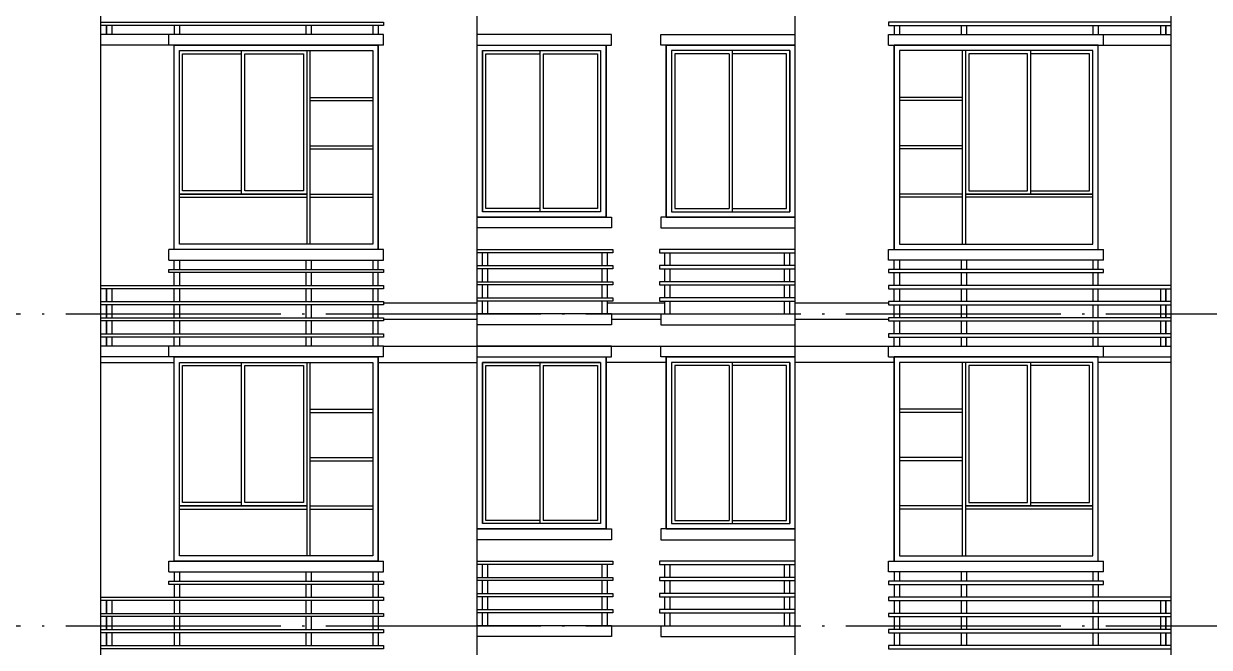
# Model space of a CAD drawing. Extents: x -726032 to 135930, y -151624 to 587044.
# Drawn here: x -499952 to -488919, y 315528 to 321328 of the extents above; entities that cross this region are included whole.
import ezdxf

# ---------------------------------------------------------------- set-up
doc = ezdxf.new("R2010")
doc.units = 0
doc.header["$LTSCALE"] = 1000
doc.header["$MEASUREMENT"] = 0
doc.linetypes.add('DOTE', pattern=[2.42, 2, -0.2, 0.02, -0.2])
doc.layers.get('0').update_dxf_attribs({"linetype": 'CONTINUOUS'})
for name, color, linetype in [('DOTE', 8, 'DOTE'), ('WINDOW', 155, 'CONTINUOUS'), ('栏杆', 126, 'CONTINUOUS'), ('装饰线', 252, 'CONTINUOUS')]:
    doc.layers.add(name, color=color, linetype=linetype)

msp = doc.modelspace()

# ---------------------------------------------------------------- linework, layer by layer
for p, q in [((-499232.9, 305078.3), (-499232.9, 334728.3)), ((-489272.9, 305078.3), (-489272.9, 334728.3)), ((-495732.9, 294978.3), (-495732.9, 328328.3)), ((-492772.9, 294978.3), (-492772.9, 328328.3)), ((-496602.9, 321228.3), (-499232.9, 321228.3)), ((-498602.9, 321128.3), (-498602.9, 321228.3)), ((-496602.9, 321128.3), (-496602.9, 321228.3)), ((-491902.9, 321228.3), (-489272.9, 321228.3)), ((-491902.9, 321128.3), (-491902.9, 321228.3)), ((-489902.9, 321128.3), (-489902.9, 321228.3)), ((-496602.9, 321128.3), (-499232.9, 321128.3)), ((-495732.9, 321128.3), (-494532.9, 321128.3)), ((-493972.9, 321128.3), (-492772.9, 321128.3)), ((-491902.9, 321128.3), (-489272.9, 321128.3)), ((-494532.9, 319528.3), (-495732.9, 319528.3)), ((-493972.9, 319528.3), (-492772.9, 319528.3)), ((-498602.9, 319128.3), (-498602.9, 319228.3)), ((-496602.9, 319228.3), (-498602.9, 319228.3)), ((-496602.9, 319128.3), (-496602.9, 319228.3)), ((-491902.9, 319228.3), (-489902.9, 319228.3)), ((-491902.9, 319128.3), (-491902.9, 319228.3)), ((-489902.9, 319128.3), (-489902.9, 319228.3)), ((-498602.9, 319128.3), (-496602.9, 319128.3)), ((-489902.9, 319128.3), (-491902.9, 319128.3)), ((-494482.9, 318628.3), (-495732.9, 318628.3)), ((-494482.9, 318528.3), (-495732.9, 318528.3)), ((-494482.9, 318628.3), (-494482.9, 318528.3)), ((-494022.9, 318628.3), (-494022.9, 318528.3)), ((-494022.9, 318628.3), (-492772.9, 318628.3)), ((-494022.9, 318528.3), (-492772.9, 318528.3)), ((-496602.9, 318328.3), (-499232.9, 318328.3)), ((-498602.9, 318228.3), (-498602.9, 318328.3)), ((-496602.9, 318228.3), (-496602.9, 318328.3)), ((-491902.9, 318328.3), (-489272.9, 318328.3)), ((-491902.9, 318228.3), (-491902.9, 318328.3)), ((-489902.9, 318228.3), (-489902.9, 318328.3)), ((-496602.9, 318228.3), (-499232.9, 318228.3)), ((-495732.9, 318228.3), (-494532.9, 318228.3)), ((-493972.9, 318228.3), (-492772.9, 318228.3)), ((-491902.9, 318228.3), (-489272.9, 318228.3)), ((-498602.9, 316228.3), (-498602.9, 316328.3)), ((-498602.9, 316328.3), (-496602.9, 316328.3)), ((-496602.9, 316228.3), (-496602.9, 316328.3)), ((-491902.9, 316328.3), (-489902.9, 316328.3)), ((-491902.9, 316228.3), (-491902.9, 316328.3)), ((-489902.9, 316228.3), (-489902.9, 316328.3)), ((-498602.9, 316228.3), (-496602.9, 316228.3)), ((-489902.9, 316228.3), (-491902.9, 316228.3)), ((-494482.9, 315728.3), (-495732.9, 315728.3)), ((-494482.9, 315728.3), (-494482.9, 315628.3)), ((-494022.9, 315728.3), (-494022.9, 315628.3)), ((-494022.9, 315728.3), (-492772.9, 315728.3)), ((-494482.9, 315628.3), (-495732.9, 315628.3)), ((-494022.9, 315628.3), (-492772.9, 315628.3))]:
    msp.add_line(p, q)
at = {"color": 253}
for p, q in [((-494582.9, 318178.3), (-495682.9, 318178.3)), ((-493972.9, 318178.3), (-494532.9, 318178.3)), ((-492822.9, 318178.3), (-493922.9, 318178.3))]:
    msp.add_line(p, q, dxfattribs=at)
for points in [[(-495732.9, 321128.3), (-494482.9, 321128.3), (-494482.9, 321228.3), (-495732.9, 321228.3)], [(-492772.9, 321128.3), (-494022.9, 321128.3), (-494022.9, 321228.3), (-492772.9, 321228.3)], [(-495732.9, 319528.3), (-494482.9, 319528.3), (-494482.9, 319428.3), (-495732.9, 319428.3)], [(-492772.9, 319528.3), (-494022.9, 319528.3), (-494022.9, 319428.3), (-492772.9, 319428.3)], [(-495732.9, 318228.3), (-494482.9, 318228.3), (-494482.9, 318328.3), (-495732.9, 318328.3)], [(-492772.9, 318228.3), (-494022.9, 318228.3), (-494022.9, 318328.3), (-492772.9, 318328.3)], [(-495732.9, 316628.3), (-494482.9, 316628.3), (-494482.9, 316528.3), (-495732.9, 316528.3)], [(-492772.9, 316628.3), (-494022.9, 316628.3), (-494022.9, 316528.3), (-492772.9, 316528.3)]]:
    msp.add_lwpolyline(points)
at = {"layer": 'DOTE'}
for p, q in [((-516500.5, 318628.3), (-454540.3, 318628.3)), ((-516500.5, 315728.3), (-454540.3, 315728.3))]:
    msp.add_line(p, q, dxfattribs=at)
at = {"layer": 'WINDOW'}
for p, q in [((-498552.9, 319228.3), (-498552.9, 321128.3)), ((-497925.4, 319743.3), (-497925.4, 321078.3)), ((-497317.9, 321078.3), (-497317.9, 319278.3)), ((-497287.9, 321078.3), (-497287.9, 319278.3)), ((-496652.9, 319228.3), (-496652.9, 321128.3)), ((-495682.9, 321078.3), (-495682.9, 319578.3)), ((-495147.9, 321078.3), (-495147.9, 319578.3)), ((-494582.9, 321078.3), (-494582.9, 319578.3)), ((-494532.9, 319528.3), (-494532.9, 321128.3)), ((-493972.9, 319528.3), (-493972.9, 321128.3)), ((-493922.9, 321078.3), (-493922.9, 319578.3)), ((-493357.9, 321078.3), (-493357.9, 319578.3)), ((-492822.9, 321078.3), (-492822.9, 319578.3)), ((-491852.9, 319228.3), (-491852.9, 321128.3)), ((-491217.9, 321078.3), (-491217.9, 319278.3)), ((-491187.9, 321078.3), (-491187.9, 319278.3)), ((-490580.4, 319743.3), (-490580.4, 321078.3)), ((-489952.9, 319228.3), (-489952.9, 321128.3)), ((-497895.4, 319773.3), (-497895.4, 321048.3)), ((-495117.9, 321048.3), (-495117.9, 319608.3)), ((-493387.9, 321048.3), (-493387.9, 319608.3)), ((-490610.4, 319773.3), (-490610.4, 321048.3)), ((-497287.9, 320643.3), (-496702.9, 320643.3)), ((-491217.9, 320643.3), (-491802.9, 320643.3)), ((-497287.9, 320613.3), (-496702.9, 320613.3)), ((-491217.9, 320613.3), (-491802.9, 320613.3)), ((-497287.9, 320193.3), (-496702.9, 320193.3)), ((-491217.9, 320193.3), (-491802.9, 320193.3)), ((-497287.9, 320163.3), (-496702.9, 320163.3)), ((-491217.9, 320163.3), (-491802.9, 320163.3)), ((-498502.9, 319743.3), (-497317.9, 319743.3)), ((-497287.9, 319743.3), (-496702.9, 319743.3)), ((-491217.9, 319743.3), (-491802.9, 319743.3)), ((-490002.9, 319743.3), (-491187.9, 319743.3)), ((-498502.9, 319713.3), (-497317.9, 319713.3)), ((-497287.9, 319713.3), (-496702.9, 319713.3)), ((-491217.9, 319713.3), (-491802.9, 319713.3)), ((-490002.9, 319713.3), (-491187.9, 319713.3)), ((-498552.9, 316328.3), (-498552.9, 318228.3)), ((-496652.9, 316328.3), (-496652.9, 318228.3)), ((-494532.9, 316628.3), (-494532.9, 318228.3)), ((-493972.9, 316628.3), (-493972.9, 318228.3)), ((-491852.9, 316328.3), (-491852.9, 318228.3)), ((-489952.9, 316328.3), (-489952.9, 318228.3)), ((-497925.4, 316843.3), (-497925.4, 318178.3)), ((-497895.4, 316873.3), (-497895.4, 318148.3)), ((-497317.9, 318178.3), (-497317.9, 316378.3)), ((-497287.9, 318178.3), (-497287.9, 316378.3)), ((-495682.9, 318178.3), (-495682.9, 316678.3)), ((-495147.9, 318178.3), (-495147.9, 316678.3)), ((-495117.9, 318148.3), (-495117.9, 316708.3)), ((-494582.9, 318178.3), (-494582.9, 316678.3)), ((-493922.9, 318178.3), (-493922.9, 316678.3)), ((-493387.9, 318148.3), (-493387.9, 316708.3)), ((-493357.9, 318178.3), (-493357.9, 316678.3)), ((-492822.9, 318178.3), (-492822.9, 316678.3)), ((-491217.9, 318178.3), (-491217.9, 316378.3)), ((-491187.9, 318178.3), (-491187.9, 316378.3)), ((-490610.4, 316873.3), (-490610.4, 318148.3)), ((-490580.4, 316843.3), (-490580.4, 318178.3)), ((-497287.9, 317743.3), (-496702.9, 317743.3)), ((-497287.9, 317713.3), (-496702.9, 317713.3)), ((-491217.9, 317743.3), (-491802.9, 317743.3)), ((-491217.9, 317713.3), (-491802.9, 317713.3)), ((-497287.9, 317293.3), (-496702.9, 317293.3)), ((-497287.9, 317263.3), (-496702.9, 317263.3)), ((-491217.9, 317293.3), (-491802.9, 317293.3)), ((-491217.9, 317263.3), (-491802.9, 317263.3)), ((-498502.9, 316843.3), (-497317.9, 316843.3)), ((-498502.9, 316813.3), (-497317.9, 316813.3)), ((-497287.9, 316843.3), (-496702.9, 316843.3)), ((-497287.9, 316813.3), (-496702.9, 316813.3)), ((-491217.9, 316843.3), (-491802.9, 316843.3)), ((-491217.9, 316813.3), (-491802.9, 316813.3)), ((-490002.9, 316843.3), (-491187.9, 316843.3)), ((-490002.9, 316813.3), (-491187.9, 316813.3))]:
    msp.add_line(p, q, dxfattribs=at)
for points in [[(-498552.9, 321128.3), (-496652.9, 321128.3), (-496652.9, 319228.3), (-498552.9, 319228.3)], [(-498552.9, 321128.3), (-496652.9, 321128.3), (-496652.9, 319228.3), (-498552.9, 319228.3)], [(-498502.9, 321078.3), (-496702.9, 321078.3), (-496702.9, 319278.3), (-498502.9, 319278.3)], [(-498502.9, 321078.3), (-497317.9, 321078.3), (-497317.9, 319743.3), (-498502.9, 319743.3)], [(-495732.9, 321128.3), (-494532.9, 321128.3), (-494532.9, 319528.3), (-495732.9, 319528.3)], [(-495682.9, 321078.3), (-494582.9, 321078.3), (-494582.9, 319578.3), (-495682.9, 319578.3)], [(-492772.9, 321128.3), (-493972.9, 321128.3), (-493972.9, 319528.3), (-492772.9, 319528.3)], [(-492822.9, 321078.3), (-493922.9, 321078.3), (-493922.9, 319578.3), (-492822.9, 319578.3)], [(-489952.9, 321128.3), (-491852.9, 321128.3), (-491852.9, 319228.3), (-489952.9, 319228.3)], [(-489952.9, 321128.3), (-491852.9, 321128.3), (-491852.9, 319228.3), (-489952.9, 319228.3)], [(-490002.9, 321078.3), (-491802.9, 321078.3), (-491802.9, 319278.3), (-490002.9, 319278.3)], [(-490002.9, 321078.3), (-491187.9, 321078.3), (-491187.9, 319743.3), (-490002.9, 319743.3)], [(-498552.9, 318228.3), (-496652.9, 318228.3), (-496652.9, 316328.3), (-498552.9, 316328.3)], [(-498552.9, 318228.3), (-496652.9, 318228.3), (-496652.9, 316328.3), (-498552.9, 316328.3)], [(-495732.9, 318228.3), (-494532.9, 318228.3), (-494532.9, 316628.3), (-495732.9, 316628.3)], [(-492772.9, 318228.3), (-493972.9, 318228.3), (-493972.9, 316628.3), (-492772.9, 316628.3)], [(-489952.9, 318228.3), (-491852.9, 318228.3), (-491852.9, 316328.3), (-489952.9, 316328.3)], [(-489952.9, 318228.3), (-491852.9, 318228.3), (-491852.9, 316328.3), (-489952.9, 316328.3)], [(-498502.9, 318178.3), (-496702.9, 318178.3), (-496702.9, 316378.3), (-498502.9, 316378.3)], [(-498502.9, 318178.3), (-497317.9, 318178.3), (-497317.9, 316843.3), (-498502.9, 316843.3)], [(-495682.9, 318178.3), (-494582.9, 318178.3), (-494582.9, 316678.3), (-495682.9, 316678.3)], [(-492822.9, 318178.3), (-493922.9, 318178.3), (-493922.9, 316678.3), (-492822.9, 316678.3)], [(-490002.9, 318178.3), (-491802.9, 318178.3), (-491802.9, 316378.3), (-490002.9, 316378.3)], [(-490002.9, 318178.3), (-491187.9, 318178.3), (-491187.9, 316843.3), (-490002.9, 316843.3)]]:
    msp.add_lwpolyline(points, close=True, dxfattribs=at)
for points in [[(-497925.4, 319773.3), (-498472.9, 319773.3), (-498472.9, 321048.3), (-497925.4, 321048.3)], [(-497895.4, 321048.3), (-497347.9, 321048.3), (-497347.9, 319773.3), (-497895.4, 319773.3)], [(-495147.9, 319608.3), (-495652.9, 319608.3), (-495652.9, 321048.3), (-495147.9, 321048.3)], [(-495117.9, 321048.3), (-494612.9, 321048.3), (-494612.9, 319608.3), (-495117.9, 319608.3)], [(-493387.9, 321048.3), (-493892.9, 321048.3), (-493892.9, 319608.3), (-493387.9, 319608.3)], [(-493357.9, 319608.3), (-492852.9, 319608.3), (-492852.9, 321048.3), (-493357.9, 321048.3)], [(-490610.4, 321048.3), (-491157.9, 321048.3), (-491157.9, 319773.3), (-490610.4, 319773.3)], [(-490580.4, 319773.3), (-490032.9, 319773.3), (-490032.9, 321048.3), (-490580.4, 321048.3)], [(-497925.4, 316873.3), (-498472.9, 316873.3), (-498472.9, 318148.3), (-497925.4, 318148.3)], [(-497895.4, 318148.3), (-497347.9, 318148.3), (-497347.9, 316873.3), (-497895.4, 316873.3)], [(-495147.9, 316708.3), (-495652.9, 316708.3), (-495652.9, 318148.3), (-495147.9, 318148.3)], [(-495117.9, 318148.3), (-494612.9, 318148.3), (-494612.9, 316708.3), (-495117.9, 316708.3)], [(-493387.9, 318148.3), (-493892.9, 318148.3), (-493892.9, 316708.3), (-493387.9, 316708.3)], [(-493357.9, 316708.3), (-492852.9, 316708.3), (-492852.9, 318148.3), (-493357.9, 318148.3)], [(-490610.4, 318148.3), (-491157.9, 318148.3), (-491157.9, 316873.3), (-490610.4, 316873.3)], [(-490580.4, 316873.3), (-490032.9, 316873.3), (-490032.9, 318148.3), (-490580.4, 318148.3)]]:
    msp.add_lwpolyline(points, dxfattribs=at)
at = {"layer": '栏杆'}
for p, q in [((-499182.9, 321313), (-499182.9, 321228.3)), ((-499182.9, 321228.3), (-499182.9, 321313)), ((-499182.9, 321313), (-499182.9, 321228.3)), ((-499182.9, 321228.3), (-499182.9, 321313)), ((-499132.9, 321313), (-499132.9, 321228.3)), ((-499132.9, 321313), (-499132.9, 321228.3)), ((-498552.9, 321313), (-498552.9, 321228.3)), ((-498502.9, 321313), (-498502.9, 321228.3)), ((-497327.9, 321313), (-497327.9, 321228.3)), ((-497277.9, 321313), (-497277.9, 321228.3)), ((-496702.9, 321313), (-496702.9, 321228.3)), ((-496652.9, 321313), (-496652.9, 321228.3)), ((-491852.9, 321313), (-491852.9, 321228.3)), ((-491802.9, 321313), (-491802.9, 321228.3)), ((-491227.9, 321313), (-491227.9, 321228.3)), ((-491177.9, 321313), (-491177.9, 321228.3)), ((-490002.9, 321313), (-490002.9, 321228.3)), ((-489952.9, 321313), (-489952.9, 321228.3)), ((-489372.9, 321313), (-489372.9, 321228.3)), ((-489372.9, 321313), (-489372.9, 321228.3)), ((-489322.9, 321313), (-489322.9, 321228.3)), ((-489322.9, 321228.3), (-489322.9, 321313)), ((-489322.9, 321313), (-489322.9, 321228.3)), ((-489322.9, 321228.3), (-489322.9, 321313)), ((-495682.9, 319078.3), (-495682.9, 319198.3)), ((-495632.9, 319078.3), (-495632.9, 319198.3)), ((-494570.1, 319078.3), (-494570.1, 319198.3)), ((-494520.1, 319078.3), (-494520.1, 319198.3)), ((-493985.7, 319078.3), (-493985.7, 319198.3)), ((-493935.7, 319078.3), (-493935.7, 319198.3)), ((-492872.9, 319078.3), (-492872.9, 319198.3)), ((-492822.9, 319078.3), (-492822.9, 319198.3)), ((-498552.9, 319043.6), (-498552.9, 319128.3)), ((-498502.9, 319128.3), (-498502.9, 319043.6)), ((-497327.9, 319128.3), (-497327.9, 319043.6)), ((-497277.9, 319128.3), (-497277.9, 319043.6)), ((-496702.9, 319128.3), (-496702.9, 319043.6)), ((-496652.9, 319043.6), (-496652.9, 319128.3)), ((-491852.9, 319043.6), (-491852.9, 319128.3)), ((-491802.9, 319128.3), (-491802.9, 319043.6)), ((-491227.9, 319128.3), (-491227.9, 319043.6)), ((-491177.9, 319128.3), (-491177.9, 319043.6)), ((-490002.9, 319128.3), (-490002.9, 319043.6)), ((-489952.9, 319043.6), (-489952.9, 319128.3)), ((-498552.9, 318893), (-498552.9, 319013)), ((-498502.9, 319013), (-498502.9, 318893)), ((-497327.9, 319013), (-497327.9, 318893)), ((-497277.9, 319013), (-497277.9, 318893)), ((-496702.9, 319013), (-496702.9, 318893)), ((-496652.9, 318893), (-496652.9, 319013)), ((-495682.9, 318928.3), (-495682.9, 319048.3)), ((-495632.9, 318928.3), (-495632.9, 319048.3)), ((-494570.1, 318928.3), (-494570.1, 319048.3)), ((-494520.1, 318928.3), (-494520.1, 319048.3)), ((-493985.7, 318928.3), (-493985.7, 319048.3)), ((-493935.7, 318928.3), (-493935.7, 319048.3)), ((-492872.9, 318928.3), (-492872.9, 319048.3)), ((-492822.9, 318928.3), (-492822.9, 319048.3)), ((-491852.9, 318893), (-491852.9, 319013)), ((-491802.9, 319013), (-491802.9, 318893)), ((-491227.9, 319013), (-491227.9, 318893)), ((-491177.9, 319013), (-491177.9, 318893)), ((-490002.9, 319013), (-490002.9, 318893)), ((-489952.9, 318893), (-489952.9, 319013)), ((-499182.9, 318863), (-499182.9, 318743)), ((-499182.9, 318743), (-499182.9, 318863)), ((-499132.9, 318863), (-499132.9, 318743)), ((-498552.9, 318743), (-498552.9, 318863)), ((-498502.9, 318863), (-498502.9, 318743)), ((-497327.9, 318863), (-497327.9, 318743)), ((-497277.9, 318863), (-497277.9, 318743)), ((-496702.9, 318863), (-496702.9, 318743)), ((-496652.9, 318743), (-496652.9, 318863)), ((-495682.9, 318778.3), (-495682.9, 318898.3)), ((-495632.9, 318778.3), (-495632.9, 318898.3)), ((-494570.1, 318778.3), (-494570.1, 318898.3)), ((-494520.1, 318778.3), (-494520.1, 318898.3)), ((-493985.7, 318778.3), (-493985.7, 318898.3)), ((-493935.7, 318778.3), (-493935.7, 318898.3)), ((-492872.9, 318778.3), (-492872.9, 318898.3)), ((-492822.9, 318778.3), (-492822.9, 318898.3)), ((-491852.9, 318743), (-491852.9, 318863)), ((-491802.9, 318863), (-491802.9, 318743)), ((-491227.9, 318863), (-491227.9, 318743)), ((-491177.9, 318863), (-491177.9, 318743)), ((-490002.9, 318863), (-490002.9, 318743)), ((-489952.9, 318743), (-489952.9, 318863)), ((-489372.9, 318863), (-489372.9, 318743)), ((-489322.9, 318863), (-489322.9, 318743)), ((-489322.9, 318743), (-489322.9, 318863)), ((-495682.9, 318628.3), (-495682.9, 318748.3)), ((-495632.9, 318628.3), (-495632.9, 318748.3)), ((-494570.1, 318628.3), (-494570.1, 318748.3)), ((-494520.1, 318628.3), (-494520.1, 318748.3)), ((-493985.7, 318628.3), (-493985.7, 318748.3)), ((-493935.7, 318628.3), (-493935.7, 318748.3)), ((-492872.9, 318628.3), (-492872.9, 318748.3)), ((-492822.9, 318628.3), (-492822.9, 318748.3)), ((-499182.9, 318713), (-499182.9, 318593)), ((-499182.9, 318593), (-499182.9, 318713)), ((-499132.9, 318713), (-499132.9, 318593)), ((-498552.9, 318593), (-498552.9, 318713)), ((-498502.9, 318713), (-498502.9, 318593)), ((-497327.9, 318713), (-497327.9, 318593)), ((-497277.9, 318713), (-497277.9, 318593)), ((-496702.9, 318713), (-496702.9, 318593)), ((-496652.9, 318593), (-496652.9, 318713)), ((-491852.9, 318593), (-491852.9, 318713)), ((-491802.9, 318713), (-491802.9, 318593)), ((-491227.9, 318713), (-491227.9, 318593)), ((-491177.9, 318713), (-491177.9, 318593)), ((-490002.9, 318713), (-490002.9, 318593)), ((-489952.9, 318593), (-489952.9, 318713)), ((-489372.9, 318713), (-489372.9, 318593)), ((-489322.9, 318713), (-489322.9, 318593)), ((-489322.9, 318593), (-489322.9, 318713)), ((-499182.9, 318563), (-499182.9, 318443)), ((-499182.9, 318443), (-499182.9, 318563)), ((-499132.9, 318563), (-499132.9, 318443)), ((-498552.9, 318443), (-498552.9, 318563)), ((-498502.9, 318563), (-498502.9, 318443)), ((-497327.9, 318563), (-497327.9, 318443)), ((-497277.9, 318563), (-497277.9, 318443)), ((-496702.9, 318563), (-496702.9, 318443)), ((-496652.9, 318443), (-496652.9, 318563)), ((-491852.9, 318443), (-491852.9, 318563)), ((-491802.9, 318563), (-491802.9, 318443)), ((-491227.9, 318563), (-491227.9, 318443)), ((-491177.9, 318563), (-491177.9, 318443)), ((-490002.9, 318563), (-490002.9, 318443)), ((-489952.9, 318443), (-489952.9, 318563)), ((-489372.9, 318563), (-489372.9, 318443)), ((-489322.9, 318563), (-489322.9, 318443)), ((-489322.9, 318443), (-489322.9, 318563)), ((-499182.9, 318413), (-499182.9, 318328.3)), ((-499182.9, 318328.3), (-499182.9, 318413)), ((-499132.9, 318413), (-499132.9, 318328.3)), ((-498552.9, 318328.3), (-498552.9, 318413)), ((-498502.9, 318413), (-498502.9, 318328.3)), ((-497327.9, 318413), (-497327.9, 318328.3)), ((-497277.9, 318413), (-497277.9, 318328.3)), ((-496702.9, 318413), (-496702.9, 318328.3)), ((-496652.9, 318328.3), (-496652.9, 318413)), ((-491852.9, 318328.3), (-491852.9, 318413)), ((-491802.9, 318413), (-491802.9, 318328.3)), ((-491227.9, 318413), (-491227.9, 318328.3)), ((-491177.9, 318413), (-491177.9, 318328.3)), ((-490002.9, 318413), (-490002.9, 318328.3)), ((-489952.9, 318328.3), (-489952.9, 318413)), ((-489372.9, 318413), (-489372.9, 318328.3)), ((-489322.9, 318413), (-489322.9, 318328.3)), ((-489322.9, 318328.3), (-489322.9, 318413)), ((-498552.9, 316228.3), (-498552.9, 316143.6)), ((-498502.9, 316228.3), (-498502.9, 316143.6)), ((-497327.9, 316228.3), (-497327.9, 316143.6)), ((-497277.9, 316228.3), (-497277.9, 316143.6)), ((-496702.9, 316228.3), (-496702.9, 316143.6)), ((-496652.9, 316228.3), (-496652.9, 316143.6)), ((-495682.9, 316178.3), (-495682.9, 316298.3)), ((-495632.9, 316178.3), (-495632.9, 316298.3)), ((-494570.1, 316178.3), (-494570.1, 316298.3)), ((-494520.1, 316178.3), (-494520.1, 316298.3)), ((-493985.7, 316178.3), (-493985.7, 316298.3)), ((-493935.7, 316178.3), (-493935.7, 316298.3)), ((-492872.9, 316178.3), (-492872.9, 316298.3)), ((-492822.9, 316178.3), (-492822.9, 316298.3)), ((-491852.9, 316228.3), (-491852.9, 316143.6)), ((-491802.9, 316228.3), (-491802.9, 316143.6)), ((-491227.9, 316228.3), (-491227.9, 316143.6)), ((-491177.9, 316228.3), (-491177.9, 316143.6)), ((-490002.9, 316228.3), (-490002.9, 316143.6)), ((-489952.9, 316228.3), (-489952.9, 316143.6)), ((-498552.9, 316113), (-498552.9, 315993)), ((-498502.9, 316113), (-498502.9, 315993)), ((-497327.9, 316113), (-497327.9, 315993)), ((-497277.9, 316113), (-497277.9, 315993)), ((-496702.9, 316113), (-496702.9, 315993)), ((-496652.9, 316113), (-496652.9, 315993)), ((-495682.9, 316028.3), (-495682.9, 316148.3)), ((-495632.9, 316028.3), (-495632.9, 316148.3)), ((-494570.1, 316028.3), (-494570.1, 316148.3)), ((-494520.1, 316028.3), (-494520.1, 316148.3)), ((-493985.7, 316028.3), (-493985.7, 316148.3)), ((-493935.7, 316028.3), (-493935.7, 316148.3)), ((-492872.9, 316028.3), (-492872.9, 316148.3)), ((-492822.9, 316028.3), (-492822.9, 316148.3)), ((-491852.9, 316113), (-491852.9, 315993)), ((-491802.9, 316113), (-491802.9, 315993)), ((-491227.9, 316113), (-491227.9, 315993)), ((-491177.9, 316113), (-491177.9, 315993)), ((-490002.9, 316113), (-490002.9, 315993)), ((-489952.9, 316113), (-489952.9, 315993)), ((-495682.9, 315878.3), (-495682.9, 315998.3)), ((-495632.9, 315878.3), (-495632.9, 315998.3)), ((-494570.1, 315878.3), (-494570.1, 315998.3)), ((-494520.1, 315878.3), (-494520.1, 315998.3)), ((-493985.7, 315878.3), (-493985.7, 315998.3)), ((-493935.7, 315878.3), (-493935.7, 315998.3)), ((-492872.9, 315878.3), (-492872.9, 315998.3)), ((-492822.9, 315878.3), (-492822.9, 315998.3)), ((-499182.9, 315963), (-499182.9, 315843)), ((-499182.9, 315843), (-499182.9, 315963)), ((-499132.9, 315963), (-499132.9, 315843)), ((-498552.9, 315963), (-498552.9, 315843)), ((-498502.9, 315963), (-498502.9, 315843)), ((-497327.9, 315963), (-497327.9, 315843)), ((-497277.9, 315963), (-497277.9, 315843)), ((-496702.9, 315963), (-496702.9, 315843)), ((-496652.9, 315963), (-496652.9, 315843)), ((-491852.9, 315963), (-491852.9, 315843)), ((-491802.9, 315963), (-491802.9, 315843)), ((-491227.9, 315963), (-491227.9, 315843)), ((-491177.9, 315963), (-491177.9, 315843)), ((-490002.9, 315963), (-490002.9, 315843)), ((-489952.9, 315963), (-489952.9, 315843)), ((-489372.9, 315963), (-489372.9, 315843)), ((-489322.9, 315963), (-489322.9, 315843)), ((-489322.9, 315843), (-489322.9, 315963)), ((-499182.9, 315813), (-499182.9, 315693)), ((-499182.9, 315693), (-499182.9, 315813)), ((-499132.9, 315813), (-499132.9, 315693)), ((-498552.9, 315813), (-498552.9, 315693)), ((-498502.9, 315813), (-498502.9, 315693)), ((-497327.9, 315813), (-497327.9, 315693)), ((-497277.9, 315813), (-497277.9, 315693)), ((-496702.9, 315813), (-496702.9, 315693)), ((-496652.9, 315813), (-496652.9, 315693)), ((-495682.9, 315728.3), (-495682.9, 315848.3)), ((-495632.9, 315728.3), (-495632.9, 315848.3)), ((-494570.1, 315728.3), (-494570.1, 315848.3)), ((-494520.1, 315728.3), (-494520.1, 315848.3)), ((-493985.7, 315728.3), (-493985.7, 315848.3)), ((-493935.7, 315728.3), (-493935.7, 315848.3)), ((-492872.9, 315728.3), (-492872.9, 315848.3)), ((-492822.9, 315728.3), (-492822.9, 315848.3)), ((-491852.9, 315813), (-491852.9, 315693)), ((-491802.9, 315813), (-491802.9, 315693)), ((-491227.9, 315813), (-491227.9, 315693)), ((-491177.9, 315813), (-491177.9, 315693)), ((-490002.9, 315813), (-490002.9, 315693)), ((-489952.9, 315813), (-489952.9, 315693)), ((-489372.9, 315813), (-489372.9, 315693)), ((-489322.9, 315813), (-489322.9, 315693)), ((-489322.9, 315693), (-489322.9, 315813)), ((-499182.9, 315663), (-499182.9, 315543)), ((-499182.9, 315543), (-499182.9, 315663)), ((-499132.9, 315663), (-499132.9, 315543)), ((-498552.9, 315663), (-498552.9, 315543)), ((-498502.9, 315663), (-498502.9, 315543)), ((-497327.9, 315663), (-497327.9, 315543)), ((-497277.9, 315663), (-497277.9, 315543)), ((-496702.9, 315663), (-496702.9, 315543)), ((-496652.9, 315663), (-496652.9, 315543)), ((-491852.9, 315663), (-491852.9, 315543)), ((-491802.9, 315663), (-491802.9, 315543)), ((-491227.9, 315663), (-491227.9, 315543)), ((-491177.9, 315663), (-491177.9, 315543)), ((-490002.9, 315663), (-490002.9, 315543)), ((-489952.9, 315663), (-489952.9, 315543)), ((-489372.9, 315663), (-489372.9, 315543)), ((-489322.9, 315663), (-489322.9, 315543)), ((-489322.9, 315543), (-489322.9, 315663))]:
    msp.add_line(p, q, dxfattribs=at)
for points in [[(-499232.9, 321343), (-496602.9, 321343), (-496602.9, 321313), (-499232.9, 321313)], [(-489272.9, 321343), (-491902.9, 321343), (-491902.9, 321313), (-489272.9, 321313)], [(-498602.9, 319043), (-496602.9, 319043), (-496602.9, 319013), (-498602.9, 319013)], [(-489902.9, 319043), (-491902.9, 319043), (-491902.9, 319013), (-489902.9, 319013)], [(-499232.9, 318893), (-496602.9, 318893), (-496602.9, 318863), (-499232.9, 318863)], [(-489272.9, 318893), (-491902.9, 318893), (-491902.9, 318863), (-489272.9, 318863)], [(-499232.9, 318743), (-496602.9, 318743), (-496602.9, 318713), (-499232.9, 318713)], [(-489272.9, 318743), (-491902.9, 318743), (-491902.9, 318713), (-489272.9, 318713)], [(-499232.9, 318593), (-496602.9, 318593), (-496602.9, 318563), (-499232.9, 318563)], [(-489272.9, 318593), (-491902.9, 318593), (-491902.9, 318563), (-489272.9, 318563)], [(-499232.9, 318443), (-496602.9, 318443), (-496602.9, 318413), (-499232.9, 318413)], [(-489272.9, 318443), (-491902.9, 318443), (-491902.9, 318413), (-489272.9, 318413)], [(-498602.9, 316143), (-496602.9, 316143), (-496602.9, 316113), (-498602.9, 316113)], [(-489902.9, 316143), (-491902.9, 316143), (-491902.9, 316113), (-489902.9, 316113)], [(-499232.9, 315993), (-496602.9, 315993), (-496602.9, 315963), (-499232.9, 315963)], [(-489272.9, 315993), (-491902.9, 315993), (-491902.9, 315963), (-489272.9, 315963)], [(-499232.9, 315843), (-496602.9, 315843), (-496602.9, 315813), (-499232.9, 315813)], [(-489272.9, 315843), (-491902.9, 315843), (-491902.9, 315813), (-489272.9, 315813)], [(-499232.9, 315693), (-496602.9, 315693), (-496602.9, 315663), (-499232.9, 315663)], [(-489272.9, 315693), (-491902.9, 315693), (-491902.9, 315663), (-489272.9, 315663)], [(-499232.9, 315543), (-496602.9, 315543), (-496602.9, 315513), (-499232.9, 315513)], [(-489272.9, 315543), (-491902.9, 315543), (-491902.9, 315513), (-489272.9, 315513)]]:
    msp.add_lwpolyline(points, close=True, dxfattribs=at)
for points in [[(-495732.9, 319228.3), (-494470.1, 319228.3), (-494470.1, 319198.3), (-495732.9, 319198.3)], [(-492772.9, 319228.3), (-494035.7, 319228.3), (-494035.7, 319198.3), (-492772.9, 319198.3)], [(-495732.9, 319078.3), (-494470.1, 319078.3), (-494470.1, 319048.3), (-495732.9, 319048.3)], [(-492772.9, 319078.3), (-494035.7, 319078.3), (-494035.7, 319048.3), (-492772.9, 319048.3)], [(-495732.9, 318928.3), (-494470.1, 318928.3), (-494470.1, 318898.3), (-495732.9, 318898.3)], [(-492772.9, 318928.3), (-494035.7, 318928.3), (-494035.7, 318898.3), (-492772.9, 318898.3)], [(-495732.9, 318778.3), (-494470.1, 318778.3), (-494470.1, 318748.3), (-495732.9, 318748.3)], [(-492772.9, 318778.3), (-494035.7, 318778.3), (-494035.7, 318748.3), (-492772.9, 318748.3)], [(-495732.9, 316328.3), (-494470.1, 316328.3), (-494470.1, 316298.3), (-495732.9, 316298.3)], [(-492772.9, 316328.3), (-494035.7, 316328.3), (-494035.7, 316298.3), (-492772.9, 316298.3)], [(-495732.9, 316178.3), (-494470.1, 316178.3), (-494470.1, 316148.3), (-495732.9, 316148.3)], [(-492772.9, 316178.3), (-494035.7, 316178.3), (-494035.7, 316148.3), (-492772.9, 316148.3)], [(-495732.9, 316028.3), (-494470.1, 316028.3), (-494470.1, 315998.3), (-495732.9, 315998.3)], [(-492772.9, 316028.3), (-494035.7, 316028.3), (-494035.7, 315998.3), (-492772.9, 315998.3)], [(-495732.9, 315878.3), (-494470.1, 315878.3), (-494470.1, 315848.3), (-495732.9, 315848.3)], [(-492772.9, 315878.3), (-494035.7, 315878.3), (-494035.7, 315848.3), (-492772.9, 315848.3)]]:
    msp.add_lwpolyline(points, dxfattribs=at)
at = {"layer": '装饰线'}
for p, q in [((-495732.9, 318728.3), (-496602.9, 318728.3)), ((-493985.7, 318728.3), (-494520.1, 318728.3)), ((-491902.9, 318728.3), (-492772.9, 318728.3)), ((-495732.9, 318578.3), (-496602.9, 318578.3)), ((-494022.9, 318578.3), (-494482.9, 318578.3)), ((-491902.9, 318578.3), (-492772.9, 318578.3)), ((-496602.9, 318328.3), (-491902.9, 318328.3)), ((-499232.9, 318178.3), (-498552.9, 318178.3)), ((-496652.9, 318178.3), (-495732.9, 318178.3)), ((-491852.9, 318178.3), (-492772.9, 318178.3)), ((-489272.9, 318178.3), (-489952.9, 318178.3))]:
    msp.add_line(p, q, dxfattribs=at)

doc.saveas('drawing.dxf')
